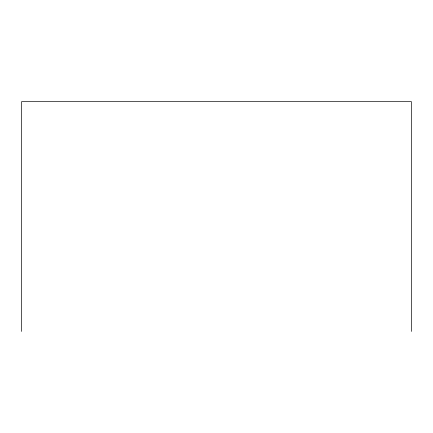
<?xml version="1.0" encoding="UTF-8"?>
<svg xmlns="http://www.w3.org/2000/svg" width="433" height="433" viewBox="0 0 433 433"><rect width="100%" height="100%" fill="white"/><g stroke="black" fill="none" stroke-linecap="round" stroke-linejoin="round"><path stroke-width="0.65" d="M411.35 331.429L411.35 101.571L21.65 101.571L21.65 331.429"/></g></svg>
